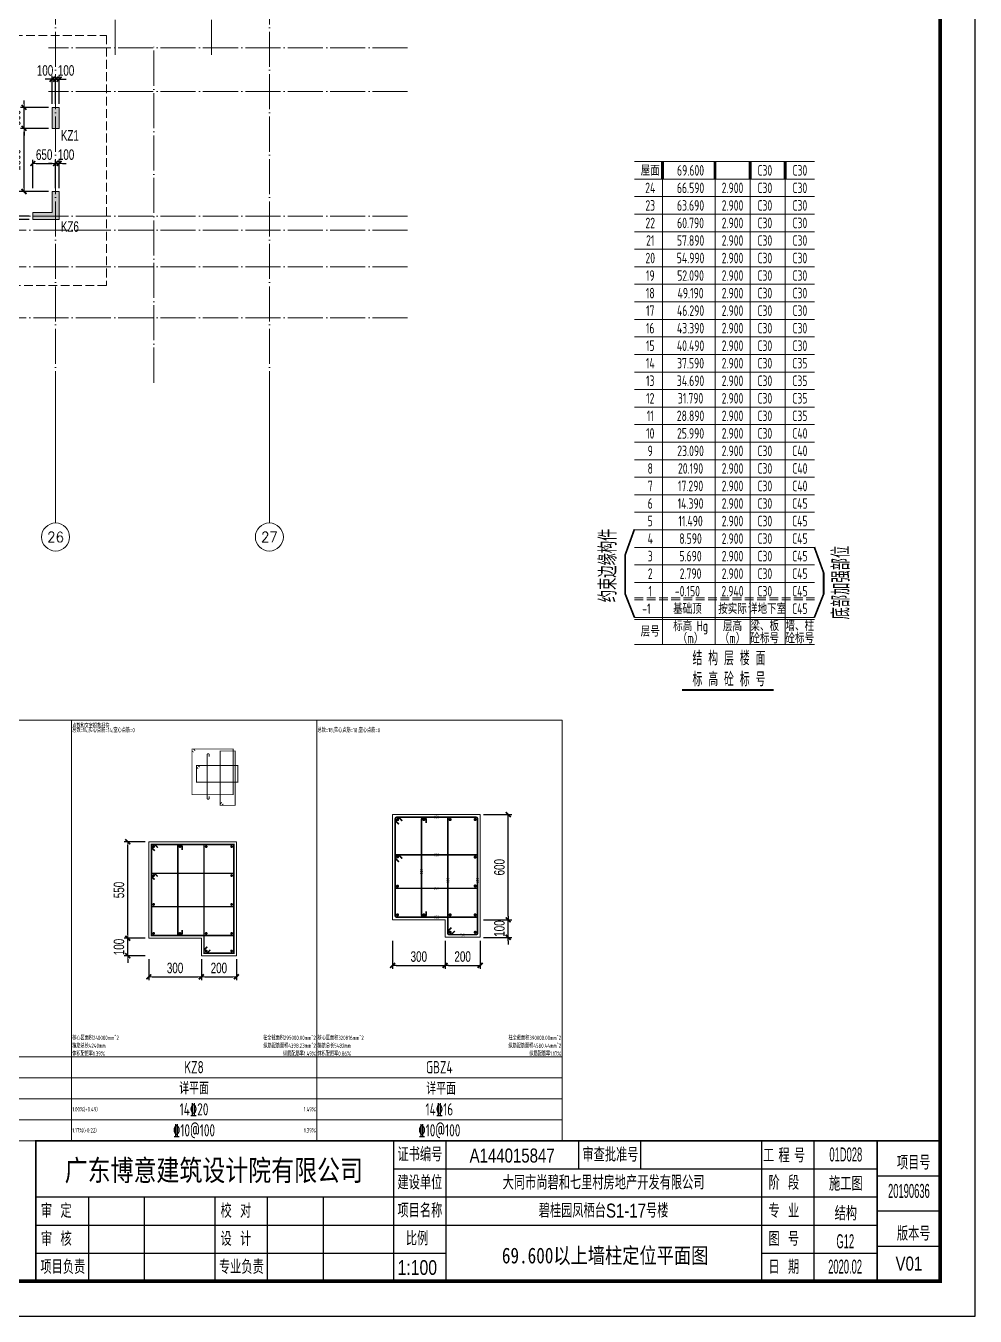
# Model space of a CAD drawing. Extents: x -129922 to 1190196, y -520662 to 139923.
# Drawn here: x 330747 to 357836, y -441542 to -404746 of the extents above; entities that cross this region are included whole.
import ezdxf
from ezdxf.enums import TextEntityAlignment as Align

# ---------------------------------------------------------------- set-up
doc = ezdxf.new("R2010")
doc.units = 0
doc.header["$LTSCALE"] = 1000
doc.header["$MEASUREMENT"] = 0
doc.linetypes.add('DASH', pattern=[0.35, 0.25, -0.1])
doc.linetypes.add('DOTE', pattern=[2.42, 2, -0.2, 0.02, -0.2])
for name, color, linetype, lineweight in [('A-标注-轴号', 3, 'Continuous', 15), ('A-标注-轴号文字', 7, 'Continuous', 15), ('A-轴线-塔楼', 1, 'DOTE', 9), ('A-轴线-隔墙', 41, 'DOTE', 9), ('S-墙柱-DIM', 3, 'Continuous', 20), ('S-墙柱-HATCH', 251, 'Continuous', 9), ('S-墙柱-REIN', 1, 'Continuous', 20), ('S-墙柱-WALL', 6, 'Continuous', 20), ('S-墙柱-大样细线', 7, 'Continuous', 20), ('S-墙柱-编号', 4, 'Continuous', 20), ('S-大样-DIM', 3, 'Continuous', 20), ('S-大样-REIN', 1, 'Continuous', 20), ('S-大样-实线', 2, 'Continuous', 20), ('S-板-BEAM', 4, 'DASH', 20), ('S-板-文字', 7, 'Continuous', 20), ('S-板-楼板负筋', 1, 'Continuous', 20), ('S-通用-TAB', 7, 'Continuous', 20), ('S-通用-TEXT', 7, 'Continuous', 20)]:
    doc.layers.add(name, color=color, linetype=linetype, lineweight=lineweight)
doc.layers.add('Y-云图图框', color=7, linetype='Continuous')
doc.layers.add('z-详图标注', color=3, linetype='Continuous')
doc.layers.add('箍筋长度', color=3, linetype='Continuous', plot=False)
doc.layers.add('配箍校核', color=34, linetype='Continuous', plot=False)
doc.styles.add('_TCH_AXIS', font='COMPLEX.shx', dxfattribs={"bigfont": 'hztxt.shx'})
doc.styles.add('_YT_Name', font='', dxfattribs={"width": 0.8})
doc.styles.add('_YT_Sign_Text', font='ros.shx', dxfattribs={"width": 0.8, "bigfont": 'hztxt.shx'})
doc.styles.add('BW_Dim', font='Bweng.shx', dxfattribs={"width": 0.7, "bigfont": 'hztxt.shx'})
doc.styles.add('BW_Rein', font='tssdeng.shx', dxfattribs={"width": 0.7, "bigfont": 'hztxt.shx'})
doc.styles.add('COMPLEX', font='COMPLEX')
doc.styles.get("Standard").update_dxf_attribs({"font": 'gbenor.shx', "bigfont": 'gbcbig.shx'})
doc.styles.add('TSSD_NORM', font='tssdeng.shx', dxfattribs={"width": 0.7, "bigfont": 'tssdchn.shx'})
doc.styles.add('TSSD_Rein', font='tssdeng.shx', dxfattribs={"width": 0.7, "bigfont": 'hztxt.shx'})
doc.styles.get('_YT_Name').set_extended_font_data('SimHei')
doc.dimstyles.new('Cyz_100_100', dxfattribs={"dimtxt": 300, "dimasz": 100, "dimexe": 100, "dimexo": 100, "dimgap": 100, "dimtad": 1, "dimdec": 0, "dimzin": 0, "dimdsep": 46, "dimtxsty": 'BW_Dim', "dimblk": '_bwk', "dimcen": 0, "dimclrt": 7, "dimadec": 0, "dimazin": 0, "dimtfac": 1, "dimtdec": 0, "dimtix": 1, "dimtmove": 2, "dimatfit": 0, "dimfxl": 0, "dimtolj": 1, "dimtzin": 0, "dimarcsym": 0})
doc.dimstyles.new('Cyz_20_100', dxfattribs={"dimtxt": 300, "dimasz": 100, "dimexe": 100, "dimexo": 100, "dimgap": 100, "dimtad": 1, "dimdec": 0, "dimlfac": 0.2, "dimzin": 0, "dimdsep": 46, "dimtxsty": 'BW_Dim', "dimblk": '_bwk', "dimcen": 0, "dimclrt": 7, "dimadec": 0, "dimazin": 0, "dimtfac": 1, "dimtdec": 0, "dimtix": 1, "dimtmove": 2, "dimatfit": 0, "dimfxl": 0, "dimtolj": 1, "dimtzin": 0, "dimarcsym": 0})

# ---------------------------------------------------------------- blocks, each defined once
blk = doc.blocks.new('ECMCTK_A1_横_单行图名--0')
for p, q in [((674.98, 50), (674.98, 26)), ((675, 50), (675, 10)), ((689.98, 50), (689.98, 10)), ((727.8, 50), (727.8, 42)), ((745.48, 50), (745.48, 42)), ((780, 50), (780, 10)), ((795, 50), (795, 10)), ((813, 50.01), (831, 50)), ((813, 50.01), (813, 10)), ((675, 42), (813, 42)), ((813, 40.01), (831, 40.01)), ((573, 34), (813, 34)), ((588, 34), (588, 10)), ((604, 10), (604, 34)), ((624, 34), (624, 10)), ((639, 34), (639, 10)), ((655, 10), (655, 34)), ((813, 30.01), (831, 30)), ((573, 26), (813, 26)), ((813, 20), (831, 20)), ((573, 18), (689.96, 18)), ((780, 18), (813, 18))]:
    blk.add_line(p, q)
at = {"color": 4}
blk.add_lwpolyline([(0, 0), (841, 0), (841, 594), (0, 594)], close=True, dxfattribs=at)
for points, const_width in [([(25, 10), (831, 10), (831, 584), (25, 584)], 1), ([(573, 10), (831, 10), (831, 50), (573, 50)], 0.45)]:
    blk.add_lwpolyline(points, close=True, dxfattribs=dict(const_width=const_width))
at = {"const_width": 0.45}
for points in [[(573, 10), (573, 50.01), (813, 50.01)], [(813, 50.01), (813, 10)]]:
    blk.add_lwpolyline(points, dxfattribs=at)
at = {"style": '_YT_Sign_Text', "width": 0.8}
for s, p in [('证书编号', (676.15, 44.14)), ('审查批准号', (728.91, 44.06)), ('工 程 号', (780.47, 43.85)), ('项目号', (818.65, 41.8)), ('建设单位', (676.15, 36.14)), ('阶  段', (782.01, 36.05)), ('审  定', (574.41, 28.05)), ('校  对', (625.66, 28.05)), ('项目名称', (676.15, 28.14)), ('专  业', (782.01, 28.05)), ('版本号', (818.65, 21.55)), ('审  核', (574.41, 20.05)), ('设  计', (625.66, 20.05)), ('比例', (678.54, 20.16)), ('图  号', (782.01, 20.05)), ('项目负责', (574.27, 12.05)), ('专业负责', (625.21, 12.05)), ('日  期', (782.01, 12.05))]:
    blk.add_text(s, height=4, dxfattribs=at).set_placement(p)
at = {"color": 80, "flags": 3}
for tag, height, p in [('YTHQINS', 3, (34.31, 585.5)), ('ECMCKEY', 3, (292.07, 288.23)), ('YTTQINS', 5.62, (848.03, 12.81)), ('YTBARCODE_T1', 3, (749.78, 5.95)), ('YTFRAME', 3, (652.76, 5.84))]:
    blk.add_attdef(tag, text='', height=height, dxfattribs=at).set_placement(p, align=Align.MIDDLE_CENTER)
for tag, height, style, width, p in [('证书编号', 4, '_YT_Sign_Text', 0.8, (708.87, 43.81)), ('审查批准号', 4, '_YT_Sign_Text', 0.8, (761.06, 43.81)), ('工程号', 4, '_YT_Sign_Text', 0.5, (804.08, 44.12)), ('设计单位', 6, '_YT_Name', 0.8, (623.75, 38.6)), ('建设单位', 4, '_YT_Sign_Text', 0.8, (734.96, 36.11)), ('阶段', 4, '_YT_Sign_Text', 0.8, (804.08, 35.81)), ('项目号', 4, '_YT_Sign_Text', 0.5, (822.08, 33.72)), ('项目名称', 4, '_YT_Sign_Text', 0.8, (734.96, 28.11)), ('专业', 4, '_YT_Sign_Text', 0.8, (804.08, 27.31)), ('图纸编号', 4, '_YT_Sign_Text', 0.5, (803.93, 19.36)), ('图纸名称', 4.5, '_YT_Name', 0.8, (735.39, 15.06)), ('出图比例', 4.2, '_YT_Sign_Text', 0.8, (681.82, 11.78)), ('日期', 4, '_YT_Sign_Text', 0.5, (803.88, 12.13)), ('版本号', 4, '_YT_Sign_Text', 0.8, (822.08, 13))]:
    blk.add_attdef(tag, text='', height=height, dxfattribs=dict(style=style, width=width)).set_placement(p, align=Align.CENTER)
at = {"style": '_YT_Sign_Text', "width": 0.8, "flags": 3}
for tag, p, height in [('{审定人}', (605.87, 26.45), 6.24), ('{校对人}', (658.35, 26.53), 6.24), ('[审定人]', (590.95, 27.81), 4.1), ('[校对人]', (642.23, 27.82), 4.1), ('[审核人]', (591.01, 19.76), 4.1), ('{审核人}', (606.98, 18.44), 6.24), ('[设计人]', (642.47, 20.21), 4.1), ('{设计人}', (658.48, 18.54), 6.24), ('[项目负责人]', (590.78, 12.01), 4.1), ('{项目负责人}', (608.28, 10.72), 6.24), ('[专业负责人]', (642.74, 11.77), 4.1), ('{专业负责人}', (658.58, 10.36), 6.24)]:
    blk.add_attdef(tag, p, '', height=height, dxfattribs=at)
at = {"color": 80, "flags": 3}
for tag, p in [('YTQRCODE', (551.04, 11.91)), ('YTBZSIT', (25, 10)), ('EXT_TK_LEFT', (25, 10))]:
    blk.add_attdef(tag, p, '', height=3, dxfattribs=at)
blk = doc.blocks.new('_bwk')
blk.add_line((-1, 0), (0, 0))
at = {"const_width": 0.5}
blk.add_lwpolyline([(-0.7, -0.7), (0.7, 0.7)], dxfattribs=at)
blk = doc.blocks.new('*D286')
at = {"layer": 'Defpoints', "color": 0, "transparency": 16777216}
for p in [(333656, -430764), (334256, -430764), (334256, -431264)]:
    blk.add_point(p, dxfattribs=at)
at = {"layer": 'S-大样-DIM', "color": 0, "lineweight": -2, "transparency": 16777216}
for p, q in [((334156, -430764), (333556, -430764)), ((333656, -430664), (333656, -430564)), ((333656, -431264), (333656, -430764)), ((334156, -431264), (333556, -431264)), ((333656, -431364), (333656, -431464))]:
    blk.add_line(p, q, dxfattribs=at)
at = {"layer": 'S-大样-DIM', "color": 0, "lineweight": -2, "transparency": 16777216, "xscale": 100, "yscale": 100, "zscale": 100}
for p, rotation in [((333656, -430764), 270), ((333656, -431264), 90)]:
    blk.add_blockref('_bwk', p, dxfattribs=dict(at, rotation=rotation))
at = {"layer": 'S-大样-DIM', "color": 7, "transparency": 16777216, "insert": (333406, -431014), "char_height": 300, "attachment_point": 5, "rotation": 90, "style": 'BW_Dim'}
blk.add_mtext('\\A1;100', dxfattribs=at)
blk = doc.blocks.new('*D287')
at = {"layer": 'Defpoints', "color": 0, "transparency": 16777216}
for p in [(333656, -428014), (334256, -428014), (334256, -430764)]:
    blk.add_point(p, dxfattribs=at)
at = {"layer": 'S-大样-DIM', "color": 0, "lineweight": -2, "transparency": 16777216}
for p, q in [((334156, -428014), (333556, -428014)), ((333656, -430664), (333656, -428114)), ((334156, -430764), (333556, -430764))]:
    blk.add_line(p, q, dxfattribs=at)
at = {"layer": 'S-大样-DIM', "color": 0, "lineweight": -2, "transparency": 16777216, "xscale": 100, "yscale": 100, "zscale": 100}
for p, rotation in [((333656, -428014), 90), ((333656, -430764), 270)]:
    blk.add_blockref('_bwk', p, dxfattribs=dict(at, rotation=rotation))
at = {"layer": 'S-大样-DIM', "color": 7, "transparency": 16777216, "insert": (333406, -429389), "char_height": 300, "attachment_point": 5, "rotation": 90, "style": 'BW_Dim'}
blk.add_mtext('\\A1;550', dxfattribs=at)
blk = doc.blocks.new('*D288')
at = {"layer": 'Defpoints', "color": 0, "transparency": 16777216}
for p in [(334256, -431264), (335756, -431264), (335756, -431864)]:
    blk.add_point(p, dxfattribs=at)
at = {"layer": 'S-大样-DIM', "color": 0, "lineweight": -2, "transparency": 16777216}
for p, q in [((334256, -431364), (334256, -431964)), ((335756, -431364), (335756, -431964)), ((334356, -431864), (335656, -431864))]:
    blk.add_line(p, q, dxfattribs=at)
at = {"layer": 'S-大样-DIM', "color": 0, "lineweight": -2, "transparency": 16777216, "xscale": 100, "yscale": 100, "zscale": 100, "rotation": 180}
blk.add_blockref('_bwk', (334256, -431864), dxfattribs=at)
at = {"layer": 'S-大样-DIM', "color": 0, "lineweight": -2, "transparency": 16777216, "xscale": 100, "yscale": 100, "zscale": 100}
blk.add_blockref('_bwk', (335756, -431864), dxfattribs=at)
at = {"layer": 'S-大样-DIM', "color": 7, "transparency": 16777216, "insert": (335006, -431614), "char_height": 300, "attachment_point": 5, "style": 'BW_Dim'}
blk.add_mtext('\\A1;300', dxfattribs=at)
blk = doc.blocks.new('*D289')
at = {"layer": 'Defpoints', "color": 0, "transparency": 16777216}
for p in [(335756, -431264), (336756, -431264), (336756, -431864)]:
    blk.add_point(p, dxfattribs=at)
at = {"layer": 'S-大样-DIM', "color": 0, "lineweight": -2, "transparency": 16777216}
for p, q in [((335756, -431364), (335756, -431964)), ((336756, -431364), (336756, -431964)), ((335856, -431864), (336656, -431864))]:
    blk.add_line(p, q, dxfattribs=at)
at = {"layer": 'S-大样-DIM', "color": 0, "lineweight": -2, "transparency": 16777216, "xscale": 100, "yscale": 100, "zscale": 100, "rotation": 180}
blk.add_blockref('_bwk', (335756, -431864), dxfattribs=at)
at = {"layer": 'S-大样-DIM', "color": 0, "lineweight": -2, "transparency": 16777216, "xscale": 100, "yscale": 100, "zscale": 100}
blk.add_blockref('_bwk', (336756, -431864), dxfattribs=at)
at = {"layer": 'S-大样-DIM', "color": 7, "transparency": 16777216, "insert": (336256, -431614), "char_height": 300, "attachment_point": 5, "style": 'BW_Dim'}
blk.add_mtext('\\A1;200', dxfattribs=at)
blk = doc.blocks.new('27F')
at = {"layer": 'S-通用-TEXT'}
for p, q in [((1009, 15068), (6141, 15068)), ((1809, 15068), (1809, 1293)), ((3309, 15068), (3309, 1293)), ((4309, 1293), (4309, 15068)), ((5309, 1293), (5309, 15068)), ((1009, 14568), (6141, 14568)), ((1009, 14068), (6141, 14068)), ((1009, 13568), (6141, 13568)), ((1009, 13068), (6141, 13068)), ((1009, 12568), (6141, 12568)), ((1009, 12068), (6141, 12068)), ((1009, 11568), (6141, 11568)), ((1009, 11068), (6141, 11068)), ((1009, 10568), (6141, 10568)), ((1009, 10068), (6141, 10068)), ((1009, 9568), (6141, 9568)), ((1009, 9068), (6141, 9068)), ((1009, 8568), (6141, 8568)), ((1009, 8068), (6141, 8068)), ((1009, 7568), (6141, 7568)), ((1009, 7068), (6141, 7068)), ((1009, 6568), (6141, 6568)), ((1009, 6068), (6141, 6068)), ((1009, 5568), (6141, 5568)), ((1009, 5068), (6141, 5068)), ((1009, 4568), (6141, 4568)), ((1009, 4068), (6141, 4068)), ((1009, 3568), (6141, 3568)), ((1009, 3068), (6141, 3068)), ((1009, 2068), (6141, 2068)), ((1009, 2007), (6141, 2007)), ((1009, 1293), (6141, 1293))]:
    blk.add_line(p, q, dxfattribs=at)
at = {"layer": 'S-通用-TEXT', "linetype": 'DASH'}
for p, q in [((1009, 2629), (6141, 2629)), ((1009, 2568), (6141, 2568)), ((1009, 2568), (6141, 2568)), ((1009, 2568), (6141, 2568))]:
    blk.add_line(p, q, dxfattribs=at)
at = {"layer": 'S-通用-TEXT'}
for points in [[(1009, 4586, 50, 50, 0), (744, 3854, 50, 50, 0), (745, 2735, 50, 50, 0), (1009, 2068, 0, 0, 0)], [(6141, 4074, 50, 50, 0), (6406, 3342, 50, 50, 0), (6406, 2735, 50, 50, 0), (6141, 2068, 0, 0, 0)]]:
    blk.add_lwpolyline(points, format="xyseb", dxfattribs=at)
at = {"layer": 'S-通用-TEXT', "const_width": 50}
blk.add_lwpolyline([(2361, 0), (4977, 0)], dxfattribs=at)
at = {"layer": 'S-通用-TEXT', "style": 'TSSD_Rein', "width": 0.7}
for s, p in [('屋面', (1459, 14818)), ('69.600', (2609, 14818)), ('C30', (4728, 14818)), ('C30', (5728, 14818)), ('24', (1459, 14318)), ('66.590', (2609, 14318)), ('2.900', (3806, 14318)), ('C30', (4728, 14318)), ('C30', (5728, 14318)), ('23', (1459, 13818)), ('63.690', (2609, 13818)), ('2.900', (3806, 13818)), ('C30', (4728, 13818)), ('C30', (5728, 13818)), ('22', (1459, 13318)), ('60.790', (2609, 13318)), ('2.900', (3806, 13318)), ('C30', (4728, 13318)), ('C30', (5728, 13318)), ('21', (1459, 12818)), ('57.890', (2609, 12818)), ('2.900', (3806, 12818)), ('C30', (4728, 12818)), ('C30', (5728, 12818)), ('20', (1459, 12318)), ('54.990', (2609, 12318)), ('2.900', (3806, 12318)), ('C30', (4728, 12318)), ('C30', (5728, 12318)), ('19', (1459, 11818)), ('52.090', (2609, 11818)), ('2.900', (3806, 11818)), ('C30', (4728, 11818)), ('C30', (5728, 11818)), ('18', (1459, 11318)), ('49.190', (2609, 11318)), ('2.900', (3806, 11318)), ('C30', (4728, 11318)), ('C30', (5728, 11318)), ('17', (1459, 10818)), ('46.290', (2609, 10818)), ('2.900', (3806, 10818)), ('C30', (4728, 10818)), ('C30', (5728, 10818)), ('16', (1459, 10318)), ('43.390', (2609, 10318)), ('2.900', (3806, 10318)), ('C30', (4728, 10318)), ('C30', (5728, 10318)), ('15', (1459, 9818)), ('40.490', (2609, 9818)), ('2.900', (3806, 9818)), ('C30', (4728, 9818)), ('C30', (5728, 9818)), ('14', (1459, 9318)), ('37.590', (2609, 9318)), ('2.900', (3806, 9318)), ('C30', (4728, 9318)), ('13', (1459, 8818)), ('34.690', (2609, 8818)), ('2.900', (3806, 8818)), ('C30', (4728, 8818)), ('12', (1459, 8318)), ('31.790', (2609, 8318)), ('2.900', (3806, 8318)), ('C30', (4728, 8318)), ('11', (1459, 7818)), ('28.890', (2609, 7818)), ('2.900', (3806, 7818)), ('C30', (4728, 7818)), ('10', (1459, 7318)), ('25.990', (2609, 7318)), ('2.900', (3806, 7318)), ('C30', (4728, 7318)), ('C40', (5728, 7318)), ('9', (1459, 6818)), ('23.090', (2609, 6818)), ('2.900', (3806, 6818)), ('C30', (4728, 6818)), ('C40', (5728, 6818)), ('8', (1459, 6318)), ('20.190', (2609, 6318)), ('2.900', (3806, 6318)), ('C30', (4728, 6318)), ('C40', (5728, 6318)), ('7', (1459, 5818)), ('17.290', (2609, 5818)), ('2.900', (3806, 5818)), ('C30', (4728, 5818)), ('C40', (5728, 5818)), ('6', (1459, 5318)), ('14.390', (2609, 5318)), ('2.900', (3806, 5318)), ('C30', (4728, 5318)), ('5', (1459, 4818)), ('11.490', (2609, 4818)), ('2.900', (3806, 4818)), ('C30', (4728, 4818)), ('4', (1459, 4318)), ('8.590', (2609, 4318)), ('2.900', (3806, 4318)), ('C30', (4728, 4318)), ('3', (1459, 3818)), ('5.690', (2609, 3818)), ('2.900', (3806, 3818)), ('C30', (4728, 3818)), ('2', (1459, 3318)), ('2.790', (2609, 3318)), ('2.900', (3806, 3318)), ('C30', (4728, 3318)), ('1', (1459, 2818)), ('-0.150', (2520, 2818)), ('2.940', (3806, 2818)), ('C30', (4728, 2818)), ('-1', (1349, 2318)), ('基础顶', (2520, 2318)), ('按实际', (3806, 2318)), ('详地下室', (4792, 2318)), ('层号', (1459, 1674)), ('标高 Hg', (2609, 1827)), ('层高', (3806, 1827)), ('梁、板', (4726, 1833)), ('墙、柱', (5726, 1833)), ('（m）', (2609, 1475)), ('（m）', (3806, 1475)), ('砼标号', (4726, 1480)), ('砼标号', (5726, 1480))]:
    blk.add_text(s, height=300, dxfattribs=at).set_placement(p, align=Align.MIDDLE_CENTER)
at = {"layer": 'S-通用-TEXT', "color": 6, "style": 'TSSD_Rein', "width": 0.7}
for s, p in [('C35', (5728, 9318)), ('C35', (5728, 8818)), ('C35', (5728, 8318)), ('C35', (5728, 7818)), ('C45', (5728, 5318)), ('C45', (5728, 4818)), ('C45', (5728, 4318)), ('C45', (5728, 3818)), ('C45', (5728, 3318)), ('C45', (5728, 2818)), ('C45', (5728, 2318))]:
    blk.add_text(s, height=300, dxfattribs=at).set_placement(p, align=Align.MIDDLE_CENTER)
at = {"layer": 'S-通用-TEXT', "color": 7, "style": 'TSSD_Rein', "width": 0.7}
for s, p in [('约束边缘构件', (500, 2502)), ('底部加强部位', (7150, 2013))]:
    blk.add_text(s, height=500, rotation=90, dxfattribs=at).set_placement(p)
at = {"layer": 'S-通用-TEXT', "style": 'TSSD_NORM', "width": 0.7}
for s, p in [('结 构 层 楼 面 ', (2665, 706)), ('标 高 砼 标 号', (2665, 106))]:
    blk.add_text(s, height=400, dxfattribs=at).set_placement(p)
blk = doc.blocks.new('24F')
at = {"layer": 'S-通用-TEXT'}
blk.add_blockref('27F', (0, 0), dxfattribs=at)
blk = doc.blocks.new('*D325')
at = {"layer": 'Defpoints', "color": 0, "transparency": 16777216}
for p in [(343711, -430239), (344511, -430239), (343711, -430739)]:
    blk.add_point(p, dxfattribs=at)
at = {"layer": 'z-详图标注', "color": 0, "lineweight": -2, "transparency": 16777216}
for p, q in [((344511, -430139), (344511, -430039)), ((343811, -430239), (344611, -430239)), ((344511, -430739), (344511, -430239)), ((343811, -430739), (344611, -430739)), ((344511, -430839), (344511, -430939))]:
    blk.add_line(p, q, dxfattribs=at)
at = {"layer": 'z-详图标注', "color": 0, "lineweight": -2, "transparency": 16777216, "xscale": 100, "yscale": 100, "zscale": 100}
for p, rotation in [((344511, -430239), 270), ((344511, -430739), 90)]:
    blk.add_blockref('_bwk', p, dxfattribs=dict(at, rotation=rotation))
at = {"layer": 'z-详图标注', "color": 7, "transparency": 16777216, "insert": (344261, -430489), "char_height": 300, "attachment_point": 5, "rotation": 90, "style": 'BW_Dim'}
blk.add_mtext('\\A1;100', dxfattribs=at)
blk = doc.blocks.new('*D326')
at = {"layer": 'Defpoints', "color": 0, "transparency": 16777216}
for p in [(343711, -427239), (344511, -427239), (343711, -430239)]:
    blk.add_point(p, dxfattribs=at)
at = {"layer": 'z-详图标注', "color": 0, "lineweight": -2, "transparency": 16777216}
for p, q in [((343811, -427239), (344611, -427239)), ((344511, -430139), (344511, -427339)), ((343811, -430239), (344611, -430239))]:
    blk.add_line(p, q, dxfattribs=at)
at = {"layer": 'z-详图标注', "color": 0, "lineweight": -2, "transparency": 16777216, "xscale": 100, "yscale": 100, "zscale": 100}
for p, rotation in [((344511, -427239), 90), ((344511, -430239), 270)]:
    blk.add_blockref('_bwk', p, dxfattribs=dict(at, rotation=rotation))
at = {"layer": 'z-详图标注', "color": 7, "transparency": 16777216, "insert": (344261, -428739), "char_height": 300, "attachment_point": 5, "rotation": 90, "style": 'BW_Dim'}
blk.add_mtext('\\A1;600', dxfattribs=at)
blk = doc.blocks.new('*D327')
at = {"layer": 'Defpoints', "color": 0, "transparency": 16777216}
for p in [(341211, -430739), (342711, -430739), (342711, -431539)]:
    blk.add_point(p, dxfattribs=at)
at = {"layer": 'z-详图标注', "color": 0, "lineweight": -2, "transparency": 16777216}
for p, q in [((341211, -430839), (341211, -431639)), ((342711, -430839), (342711, -431639)), ((341311, -431539), (342611, -431539))]:
    blk.add_line(p, q, dxfattribs=at)
at = {"layer": 'z-详图标注', "color": 0, "lineweight": -2, "transparency": 16777216, "xscale": 100, "yscale": 100, "zscale": 100, "rotation": 180}
blk.add_blockref('_bwk', (341211, -431539), dxfattribs=at)
at = {"layer": 'z-详图标注', "color": 0, "lineweight": -2, "transparency": 16777216, "xscale": 100, "yscale": 100, "zscale": 100}
blk.add_blockref('_bwk', (342711, -431539), dxfattribs=at)
at = {"layer": 'z-详图标注', "color": 7, "transparency": 16777216, "insert": (341961, -431289), "char_height": 300, "attachment_point": 5, "style": 'BW_Dim'}
blk.add_mtext('\\A1;300', dxfattribs=at)
blk = doc.blocks.new('*D328')
at = {"layer": 'Defpoints', "color": 0, "transparency": 16777216}
for p in [(342711, -430739), (343711, -430739), (343711, -431539)]:
    blk.add_point(p, dxfattribs=at)
at = {"layer": 'z-详图标注', "color": 0, "lineweight": -2, "transparency": 16777216}
for p, q in [((342711, -430839), (342711, -431639)), ((343711, -430839), (343711, -431639)), ((342811, -431539), (343611, -431539))]:
    blk.add_line(p, q, dxfattribs=at)
at = {"layer": 'z-详图标注', "color": 0, "lineweight": -2, "transparency": 16777216, "xscale": 100, "yscale": 100, "zscale": 100, "rotation": 180}
blk.add_blockref('_bwk', (342711, -431539), dxfattribs=at)
at = {"layer": 'z-详图标注', "color": 0, "lineweight": -2, "transparency": 16777216, "xscale": 100, "yscale": 100, "zscale": 100}
blk.add_blockref('_bwk', (343711, -431539), dxfattribs=at)
at = {"layer": 'z-详图标注', "color": 7, "transparency": 16777216, "insert": (343211, -431289), "char_height": 300, "attachment_point": 5, "style": 'BW_Dim'}
blk.add_mtext('\\A1;200', dxfattribs=at)
blk = doc.blocks.new('*D397')
at = {"layer": 'Defpoints', "color": 0, "transparency": 16777216}
for p in [(330696, -407671), (331496, -407671), (331496, -409471)]:
    blk.add_point(p, dxfattribs=at)
at = {"layer": 'S-墙柱-DIM', "color": 0, "lineweight": -2, "transparency": 16777216}
for p, q in [((331396, -407671), (330596, -407671)), ((330696, -409371), (330696, -407771)), ((331396, -409471), (330596, -409471))]:
    blk.add_line(p, q, dxfattribs=at)
at = {"layer": 'S-墙柱-DIM', "color": 0, "lineweight": -2, "transparency": 16777216, "xscale": 100, "yscale": 100, "zscale": 100}
for p, rotation in [((330696, -407671), 90), ((330696, -409471), 270)]:
    blk.add_blockref('_bwk', p, dxfattribs=dict(at, rotation=rotation))
at = {"layer": 'S-墙柱-DIM', "color": 7, "transparency": 16777216, "insert": (330446, -408571), "char_height": 300, "attachment_point": 5, "rotation": 90, "style": 'BW_Dim'}
blk.add_mtext('\\A1;1800', dxfattribs=at)
blk = doc.blocks.new('*D398')
at = {"layer": 'Defpoints', "color": 0, "transparency": 16777216}
for p in [(330696, -407071), (331496, -407071), (331496, -407671)]:
    blk.add_point(p, dxfattribs=at)
at = {"layer": 'S-墙柱-DIM', "color": 0, "lineweight": -2, "transparency": 16777216}
for p, q in [((330696, -406971), (330696, -406871)), ((331396, -407071), (330596, -407071)), ((330696, -407671), (330696, -407071)), ((331396, -407671), (330596, -407671)), ((330696, -407771), (330696, -407871))]:
    blk.add_line(p, q, dxfattribs=at)
at = {"layer": 'S-墙柱-DIM', "color": 0, "lineweight": -2, "transparency": 16777216, "xscale": 100, "yscale": 100, "zscale": 100}
for p, rotation in [((330696, -407071), 270), ((330696, -407671), 90)]:
    blk.add_blockref('_bwk', p, dxfattribs=dict(at, rotation=rotation))
at = {"layer": 'S-墙柱-DIM', "color": 7, "transparency": 16777216, "insert": (330446, -407371), "char_height": 300, "attachment_point": 5, "rotation": 90, "style": 'BW_Dim'}
blk.add_mtext('\\A1;600', dxfattribs=at)
blk = doc.blocks.new('*D399')
at = {"layer": 'Defpoints', "color": 0, "transparency": 16777216}
for p in [(331596, -406271), (331496, -407071), (331596, -407071)]:
    blk.add_point(p, dxfattribs=at)
at = {"layer": 'S-墙柱-DIM', "color": 0, "lineweight": -2, "transparency": 16777216}
for p, q in [((331496, -406971), (331496, -406171)), ((331596, -406971), (331596, -406171)), ((331396, -406271), (331296, -406271)), ((331496, -406271), (331596, -406271)), ((331696, -406271), (331796, -406271))]:
    blk.add_line(p, q, dxfattribs=at)
at = {"layer": 'S-墙柱-DIM', "color": 0, "lineweight": -2, "transparency": 16777216, "xscale": 100, "yscale": 100, "zscale": 100}
blk.add_blockref('_bwk', (331496, -406271), dxfattribs=at)
at = {"layer": 'S-墙柱-DIM', "color": 0, "lineweight": -2, "transparency": 16777216, "xscale": 100, "yscale": 100, "zscale": 100, "rotation": 180}
blk.add_blockref('_bwk', (331596, -406271), dxfattribs=at)
at = {"layer": 'S-墙柱-DIM', "color": 7, "transparency": 16777216, "insert": (331296, -406021), "char_height": 300, "attachment_point": 5, "style": 'BW_Dim'}
blk.add_mtext('\\A1;100', dxfattribs=at)
blk = doc.blocks.new('*D400')
at = {"layer": 'Defpoints', "color": 0, "transparency": 16777216}
for p in [(331696, -406271), (331596, -407071), (331696, -407071)]:
    blk.add_point(p, dxfattribs=at)
at = {"layer": 'S-墙柱-DIM', "color": 0, "lineweight": -2, "transparency": 16777216}
for p, q in [((331596, -406971), (331596, -406171)), ((331696, -406971), (331696, -406171)), ((331496, -406271), (331396, -406271)), ((331596, -406271), (331696, -406271)), ((331796, -406271), (331896, -406271))]:
    blk.add_line(p, q, dxfattribs=at)
at = {"layer": 'S-墙柱-DIM', "color": 0, "lineweight": -2, "transparency": 16777216, "xscale": 100, "yscale": 100, "zscale": 100}
blk.add_blockref('_bwk', (331596, -406271), dxfattribs=at)
at = {"layer": 'S-墙柱-DIM', "color": 0, "lineweight": -2, "transparency": 16777216, "xscale": 100, "yscale": 100, "zscale": 100, "rotation": 180}
blk.add_blockref('_bwk', (331696, -406271), dxfattribs=at)
at = {"layer": 'S-墙柱-DIM', "color": 7, "transparency": 16777216, "insert": (331896, -406021), "char_height": 300, "attachment_point": 5, "style": 'BW_Dim'}
blk.add_mtext('\\A1;100', dxfattribs=at)
blk = doc.blocks.new('*D401')
at = {"layer": 'Defpoints', "color": 0, "transparency": 16777216}
for p in [(330146, -410171), (330946, -410171), (330946, -410271)]:
    blk.add_point(p, dxfattribs=at)
at = {"layer": 'S-墙柱-DIM', "color": 0, "lineweight": -2, "transparency": 16777216}
for p, q in [((330846, -410171), (330046, -410171)), ((330846, -410271), (330046, -410271)), ((330146, -410071), (330146, -409971)), ((330146, -410271), (330146, -410171)), ((330146, -410371), (330146, -410471))]:
    blk.add_line(p, q, dxfattribs=at)
at = {"layer": 'S-墙柱-DIM', "color": 0, "lineweight": -2, "transparency": 16777216, "xscale": 100, "yscale": 100, "zscale": 100}
for p, rotation in [((330146, -410171), 270), ((330146, -410271), 90)]:
    blk.add_blockref('_bwk', p, dxfattribs=dict(at, rotation=rotation))
at = {"layer": 'S-墙柱-DIM', "color": 7, "transparency": 16777216, "insert": (329896, -410471), "char_height": 300, "attachment_point": 5, "rotation": 90, "style": 'BW_Dim'}
blk.add_mtext('\\A1;100', dxfattribs=at)
blk = doc.blocks.new('*D402')
at = {"layer": 'Defpoints', "color": 0, "transparency": 16777216}
for p in [(330146, -409471), (330946, -409471), (330946, -410171)]:
    blk.add_point(p, dxfattribs=at)
at = {"layer": 'S-墙柱-DIM', "color": 0, "lineweight": -2, "transparency": 16777216}
for p, q in [((330846, -409471), (330046, -409471)), ((330146, -410071), (330146, -409571)), ((330846, -410171), (330046, -410171))]:
    blk.add_line(p, q, dxfattribs=at)
at = {"layer": 'S-墙柱-DIM', "color": 0, "lineweight": -2, "transparency": 16777216, "xscale": 100, "yscale": 100, "zscale": 100}
for p, rotation in [((330146, -409471), 90), ((330146, -410171), 270)]:
    blk.add_blockref('_bwk', p, dxfattribs=dict(at, rotation=rotation))
at = {"layer": 'S-墙柱-DIM', "color": 7, "transparency": 16777216, "insert": (329896, -409821), "char_height": 300, "attachment_point": 5, "rotation": 90, "style": 'BW_Dim'}
blk.add_mtext('\\A1;700', dxfattribs=at)
blk = doc.blocks.new('*D403')
at = {"layer": 'Defpoints', "color": 0, "transparency": 16777216}
for p in [(331596, -408671), (330946, -409471), (331596, -409471)]:
    blk.add_point(p, dxfattribs=at)
at = {"layer": 'S-墙柱-DIM', "color": 0, "lineweight": -2, "transparency": 16777216}
for p, q in [((330946, -409371), (330946, -408571)), ((331046, -408671), (331496, -408671)), ((331596, -409371), (331596, -408571))]:
    blk.add_line(p, q, dxfattribs=at)
at = {"layer": 'S-墙柱-DIM', "color": 0, "lineweight": -2, "transparency": 16777216, "xscale": 100, "yscale": 100, "zscale": 100, "rotation": 180}
blk.add_blockref('_bwk', (330946, -408671), dxfattribs=at)
at = {"layer": 'S-墙柱-DIM', "color": 0, "lineweight": -2, "transparency": 16777216, "xscale": 100, "yscale": 100, "zscale": 100}
blk.add_blockref('_bwk', (331596, -408671), dxfattribs=at)
at = {"layer": 'S-墙柱-DIM', "color": 7, "transparency": 16777216, "insert": (331271, -408421), "char_height": 300, "attachment_point": 5, "style": 'BW_Dim'}
blk.add_mtext('\\A1;650', dxfattribs=at)
blk = doc.blocks.new('*D404')
at = {"layer": 'Defpoints', "color": 0, "transparency": 16777216}
for p in [(331696, -408671), (331596, -409471), (331696, -409471)]:
    blk.add_point(p, dxfattribs=at)
at = {"layer": 'S-墙柱-DIM', "color": 0, "lineweight": -2, "transparency": 16777216}
for p, q in [((331496, -408671), (331396, -408671)), ((331596, -409371), (331596, -408571)), ((331596, -408671), (331696, -408671)), ((331696, -409371), (331696, -408571)), ((331796, -408671), (331896, -408671))]:
    blk.add_line(p, q, dxfattribs=at)
at = {"layer": 'S-墙柱-DIM', "color": 0, "lineweight": -2, "transparency": 16777216, "xscale": 100, "yscale": 100, "zscale": 100}
blk.add_blockref('_bwk', (331596, -408671), dxfattribs=at)
at = {"layer": 'S-墙柱-DIM', "color": 0, "lineweight": -2, "transparency": 16777216, "xscale": 100, "yscale": 100, "zscale": 100, "rotation": 180}
blk.add_blockref('_bwk', (331696, -408671), dxfattribs=at)
at = {"layer": 'S-墙柱-DIM', "color": 7, "transparency": 16777216, "insert": (331896, -408421), "char_height": 300, "attachment_point": 5, "style": 'BW_Dim'}
blk.add_mtext('\\A1;100', dxfattribs=at)
blk = doc.blocks.new('_AXISO')
blk.add_circle((0, 0), 0.5)
at = {"layer": 'S-板-文字', "style": 'COMPLEX', "width": 1.041667}
blk.add_attdef('A', text='', height=0.56, dxfattribs=at).set_placement((-0.25, -0.28), (0.25, -0.28), align=Align.FIT)
blk = doc.blocks.new('ZHOUWANG3')
at = {"layer": 'A-标注-轴号'}
for p, q in [((129752, 226834), (129752, 222834)), ((135852, 226834), (135852, 222834))]:
    blk.add_line(p, q, dxfattribs=at)
at = {"layer": 'A-轴线-塔楼', "linetype": 'DOTE', "ltscale": 0.5}
for p, q in [((129752, 248942), (129752, 226834)), ((135852, 248942), (135852, 226834)), ((139798, 231586), (85362, 231586)), ((139798, 228686), (85362, 228686))]:
    blk.add_line(p, q, dxfattribs=at)
at = {"layer": 'A-轴线-隔墙', "ltscale": 0.5}
for p, q in [((131452, 236186), (131452, 248942)), ((134202, 236186), (134202, 248942)), ((139798, 236386), (129552, 236386)), ((132552, 226834), (132552, 236486)), ((139798, 235136), (129552, 235136)), ((139798, 231186), (85362, 231186)), ((139798, 230136), (85362, 230136))]:
    blk.add_line(p, q, dxfattribs=at)
at = {"layer": 'A-标注-轴号'}
ref = blk.add_blockref('_AXISO', (129752, 222434), dxfattribs=dict(at, xscale=800, yscale=800, zscale=800))
ref.add_attrib('A', '26', dxfattribs={"layer": 'A-标注-轴号文字', "height": 294.3, "style": '_TCH_AXIS'}).set_placement((129514, 222286), (129990, 222286), align=Align.FIT)
ref = blk.add_blockref('_AXISO', (135852, 222434), dxfattribs=dict(at, xscale=800, yscale=800, zscale=800))
ref.add_attrib('A', '27', dxfattribs={"layer": 'A-标注-轴号文字', "height": 294.3, "style": '_TCH_AXIS'}).set_placement((135614, 222286), (136090, 222286), align=Align.FIT)

msp = doc.modelspace()

# ---------------------------------------------------------------- hatches: boundary and pattern name
at = {"layer": 'S-墙柱-HATCH'}
h = msp.add_hatch(color=256, dxfattribs=at)
h.dxf.hatch_style = 1
h.paths.add_polyline_path([(331696.4, -407070.7), (331496.4, -407070.7), (331496.4, -407670.7), (331696.4, -407670.7)])
h = msp.add_hatch(color=256, dxfattribs=at)
h.dxf.hatch_style = 1
h.paths.add_polyline_path([(331696.4, -410270.7), (331696.4, -409470.7), (331496.4, -409470.7), (331496.4, -410070.7), (330946.4, -410070.7), (330946.4, -410270.7)])

# ---------------------------------------------------------------- linework, layer by layer
at = {"layer": 'S-墙柱-REIN', "const_width": 40}
for points in [[(334373.9, -428151.2, 1), (334413.9, -428151.2, 1)], [(335123.9, -428151.2, 1), (335163.9, -428151.2, 1)], [(335873.9, -428151.2, 1), (335913.9, -428151.2, 1)], [(336598.9, -428151.2, 1), (336638.9, -428151.2, 1)], [(334373.9, -428976.2, 1), (334413.9, -428976.2, 1)], [(336598.9, -428976.2, 1), (336638.9, -428976.2, 1)], [(334373.9, -429801.2, 1), (334413.9, -429801.2, 1)], [(336598.9, -429801.2, 1), (336638.9, -429801.2, 1)], [(334373.9, -430626.2, 1), (334413.9, -430626.2, 1)], [(335123.9, -430626.2, 1), (335163.9, -430626.2, 1)], [(335873.9, -430626.2, 1), (335913.9, -430626.2, 1)], [(336598.9, -430626.2, 1), (336638.9, -430626.2, 1)], [(335873.9, -431126.2, 1), (335913.9, -431126.2, 1)], [(336598.9, -431126.2, 1), (336638.9, -431126.2, 1)]]:
    msp.add_lwpolyline(points, format="xyb", close=True, dxfattribs=at)
at = {"layer": 'S-墙柱-WALL'}
for points in [[(331696.4, -407070.7), (331496.4, -407070.7), (331496.4, -407670.7), (331696.4, -407670.7)], [(331696.4, -410270.7), (331696.4, -409470.7), (331496.4, -409470.7), (331496.4, -410070.7), (330946.4, -410070.7), (330946.4, -410270.7)]]:
    msp.add_lwpolyline(points, close=True, dxfattribs=at)
at = {"layer": 'S-墙柱-大样细线'}
msp.add_lwpolyline([(336756.4, -431263.7), (336756.4, -428013.7), (334256.4, -428013.7), (334256.4, -430763.7), (335756.4, -430763.7), (335756.4, -431263.7)], close=True, dxfattribs=at)
at = {"layer": 'S-大样-REIN', "color": 1}
for points, const_width in [([(335533.6, -425460.1), (335487.7, -425414.2), (335487.7, -425370), (336662.7, -425370), (336662.7, -426670), (335487.7, -426670), (335487.7, -425370), (335531.9, -425370), (335577.8, -425415.9)], 25), ([(336384.1, -426930.3), (336338.1, -426976.2), (336293.9, -426976.2), (336293.9, -425426.2), (336718.9, -425426.2), (336718.9, -426976.2), (336293.9, -426976.2), (336293.9, -426932), (336339.9, -426886.1)], 25), ([(334423.3, -428269), (334331.4, -428177.1), (334331.4, -428088.7), (336681.4, -428088.7), (336681.4, -430688.7), (334331.4, -430688.7), (334331.4, -428088.7), (334419.8, -428088.7), (334511.7, -428180.6)], 45), ([(336011.7, -431096.8), (335919.8, -431188.7), (335831.4, -431188.7), (335831.4, -428088.7), (336681.4, -428088.7), (336681.4, -431188.7), (335831.4, -431188.7), (335831.4, -431100.3), (335923.3, -431008.4)], 45)]:
    msp.add_lwpolyline(points, dxfattribs=dict(at, const_width=const_width))
at = {"layer": 'S-大样-REIN'}
for points, const_width in [([(335981.4, -426720), (335981.4, -426770, -1), (335918.9, -426770), (335918.9, -425532.5, -1), (335981.4, -425532.5), (335981.4, -425582.5)], 25), ([(335206.4, -430526.2), (335206.4, -430626.2, -1), (335081.4, -430626.2), (335081.4, -428151.2, -1), (335206.4, -428151.2), (335206.4, -428251.2)], 45)]:
    msp.add_lwpolyline(points, format="xyb", dxfattribs=dict(at, const_width=const_width))
for points, const_width in [([(335664.9, -425928.9), (335618.9, -425882.9), (335618.9, -425838.7), (336793.9, -425838.7), (336793.9, -426313.7), (335618.9, -426313.7), (335618.9, -425838.7), (335663.1, -425838.7), (335709.1, -425884.7)], 25), ([(334423.3, -429094), (334331.4, -429002.1), (334331.4, -428913.7), (336681.4, -428913.7), (336681.4, -429863.7), (334331.4, -429863.7), (334331.4, -428913.7), (334419.8, -428913.7), (334511.7, -429005.6)], 45)]:
    msp.add_lwpolyline(points, dxfattribs=dict(at, const_width=const_width))
at = {"layer": 'S-大样-REIN', "const_width": 45}
for points in [[(341331.5, -427381, 1), (341376.5, -427381, 1)], [(342081.5, -427381, 1), (342126.5, -427381, 1)], [(342831.5, -427381, 1), (342876.5, -427381, 1)], [(343546.5, -427381, 1), (343591.5, -427381, 1)], [(341331.5, -428444.5, 1), (341376.5, -428444.5, 1)], [(343546.5, -428452.7, 1), (343591.5, -428452.7, 1)], [(341331.5, -429279.9, 1), (341376.5, -429279.9, 1)], [(343546.5, -429274.3, 1), (343591.5, -429274.3, 1)], [(341331.5, -430096, 1), (341376.5, -430096, 1)], [(342081.5, -430096, 1), (342126.5, -430096, 1)], [(342831.5, -430096, 1), (342876.5, -430096, 1)], [(343546.5, -430096, 1), (343591.5, -430096, 1)], [(342831.5, -430596, 1), (342876.5, -430596, 1)], [(343546.5, -430596, 1), (343591.5, -430596, 1)]]:
    msp.add_lwpolyline(points, format="xyb", close=True, dxfattribs=at)
at = {"layer": 'S-大样-实线'}
msp.add_lwpolyline([(343711.5, -430738.5), (343711.5, -427238.5), (341211.5, -427238.5), (341211.5, -430238.5), (342711.5, -430238.5), (342711.5, -430738.5)], close=True, dxfattribs=at)
at = {"layer": 'S-板-BEAM'}
msp.add_lwpolyline([(294006.4, -405020.7), (333046.4, -405020.7), (333046.4, -412150.7), (294006.4, -412150.7)], close=True, dxfattribs=at)
at = {"layer": 'S-板-楼板负筋', "color": 1}
for points, const_width in [([(342495.7, -424945.5), (342449.7, -424899.5, -0.1989124), (342442.7, -424882.6), (342442.7, -424868.8, -0.4142136), (342466.7, -424844.8), (343593.7, -424844.8, -0.4142136), (343617.7, -424868.8), (343617.7, -426120.8, -0.4142136), (343593.7, -426144.8), (342466.7, -426144.8, -0.4142136), (342442.7, -426120.8), (342442.7, -424868.8, -0.4142136), (342466.7, -424844.8), (342480.5, -424844.8, -0.1989124), (342497.5, -424851.8), (342543.4, -424897.8)], 0.1), ([(343349.7, -426398), (343303.7, -426444, -0.1989124), (343286.8, -426451), (343273, -426451, -0.4142136), (343249, -426427), (343249, -424925, -0.4142136), (343273, -424901), (343650, -424901, -0.4142136), (343674, -424925), (343674, -426427, -0.4142136), (343650, -426451), (343273, -426451, -0.4142136), (343249, -426427), (343249, -426413.2, -0.1989124), (343256, -426396.3), (343302, -426350.3)], 0.1), ([(341392.4, -427515), (341300.5, -427423, -0.1989124), (341286.5, -427389.1), (341286.5, -427361.5, -0.4142136), (341334.5, -427313.5), (343588.5, -427313.5, -0.4142136), (343636.5, -427361.5), (343636.5, -430115.5, -0.4142136), (343588.5, -430163.5), (341334.5, -430163.5, -0.4142136), (341286.5, -430115.5), (341286.5, -427361.5, -0.4142136), (341334.5, -427313.5), (341362, -427313.5, -0.1989124), (341396, -427327.6), (341487.9, -427419.5)], 45), ([(342987.9, -430557.5), (342896, -430649.5, -0.1989124), (342862, -430663.5), (342834.5, -430663.5, -0.4142136), (342786.5, -430615.5), (342786.5, -427361.5, -0.4142136), (342834.5, -427313.5), (343588.5, -427313.5, -0.4142136), (343636.5, -427361.5), (343636.5, -430615.5, -0.4142136), (343588.5, -430663.5), (342834.5, -430663.5, -0.4142136), (342786.5, -430615.5), (342786.5, -430587.9, -0.1989124), (342800.5, -430554), (342892.4, -430462.1)], 45)]:
    msp.add_lwpolyline(points, format="xyb", dxfattribs=dict(at, const_width=const_width))
at = {"layer": 'S-板-楼板负筋'}
for points, const_width in [([(342941.5, -426192.3), (342941.5, -426242.3, -1), (342874, -426242.3), (342874, -425009.8, -1), (342941.5, -425009.8), (342941.5, -425059.8)], 0.1), ([(342627, -425412.6), (342581, -425366.6, -0.1989124), (342574, -425349.6), (342574, -425335.8, -0.4142136), (342598, -425311.8), (343725, -425311.8, -0.4142136), (343749, -425335.8), (343749, -425766.2, -0.4142136), (343725, -425790.2), (342598, -425790.2, -0.4142136), (342574, -425766.2), (342574, -425335.8, -0.4142136), (342598, -425311.8), (342611.8, -425311.8, -0.1989124), (342628.7, -425318.9), (342674.7, -425364.8)], 0.1), ([(342171.5, -429996), (342171.5, -430096, -1), (342036.5, -430096), (342036.5, -427381, -1), (342171.5, -427381), (342171.5, -427481)], 45), ([(341392.4, -428586.6), (341300.5, -428494.7, -0.1989124), (341286.5, -428460.8), (341286.5, -428433.2, -0.4142136), (341334.5, -428385.2), (343588.5, -428385.2, -0.4142136), (343636.5, -428433.2), (343636.5, -429293.8, -0.4142136), (343588.5, -429341.8), (341334.5, -429341.8, -0.4142136), (341286.5, -429293.8), (341286.5, -428433.2, -0.4142136), (341334.5, -428385.2), (341362, -428385.2, -0.1989124), (341396, -428399.2), (341487.9, -428491.2)], 45)]:
    msp.add_lwpolyline(points, format="xyb", dxfattribs=dict(at, const_width=const_width))
at = {"layer": 'S-通用-TAB'}
for points in [[(325046.6, -436542.3), (325046.6, -424542.3), (332046.6, -424542.3), (332046.6, -436542.3), (325046.6, -436542.3), (325046.6, -434142.3), (332046.6, -434142.3), (332046.6, -434742.3), (325046.6, -434742.3), (325046.6, -435342.3), (332046.6, -435342.3), (332046.6, -435942.3), (325046.6, -435942.3), (325046.6, -436542.3)], [(332046.6, -436542.3), (332046.6, -424542.3), (339046.6, -424542.3), (339046.6, -436542.3), (332046.6, -436542.3), (332046.6, -434142.3), (339046.6, -434142.3), (339046.6, -434742.3), (332046.6, -434742.3), (332046.6, -435342.3), (339046.6, -435342.3), (339046.6, -435942.3), (332046.6, -435942.3), (332046.6, -436542.3)], [(339046.6, -436542.3), (339046.6, -424542.3), (346046.6, -424542.3), (346046.6, -436542.3), (339046.6, -436542.3), (339046.6, -434142.3), (346046.6, -434142.3), (346046.6, -434742.3), (339046.6, -434742.3), (339046.6, -435342.3), (346046.6, -435342.3), (346046.6, -435942.3), (339046.6, -435942.3), (339046.6, -436542.3)]]:
    msp.add_lwpolyline(points, dxfattribs=at)
at = {"layer": 'S-通用-TEXT', "const_width": 80}
for points in [[(348914.4, -409118.1), (348914.4, -408618.1)], [(350414.4, -409118.1), (350414.4, -408618.1)], [(351414.4, -409118.1), (351414.4, -408618.1)], [(352414.4, -409118.1), (352414.4, -408618.1)]]:
    msp.add_lwpolyline(points, dxfattribs=at)

# ---------------------------------------------------------------- block references
msp.add_blockref('ZHOUWANG3', (201844.5, -641757.1))
at = {"layer": 'S-通用-TEXT'}
msp.add_blockref('24F', (347105.3, -423685.8), dxfattribs=at)
at = {"layer": 'Y-云图图框', "xscale": 100, "yscale": 100, "zscale": 100}
msp.add_blockref('ECMCTK_A1_横_单行图名--0', (273736.3, -441542.3), dxfattribs=at).add_auto_attribs({'图纸编号': 'G12', '图纸名称': '69.600以上墙柱定位平面图', '版本号': 'V01', '项目名称': '碧桂园凤栖台S1-17号楼', '出图比例': '1:100', '工程号': '01D028', '阶段': '施工图', '专业': '结构', '日期': '2020.02', '项目号': '20190636', '建设单位': '大同市尚碧和七里村房地产开发有限公司', '设计单位': '广东博意建筑设计院有限公司', '证书编号': 'A144015847'})

# ---------------------------------------------------------------- texts
at = {"layer": 'S-墙柱-编号', "style": 'TSSD_Rein', "width": 0.7}
for s, p in [('KZ8', (335546.6, -434442.3)), ('GBZ4', (342546, -434442.3)), ('详平面', (335546.6, -435042.3)), ('详平面', (342596.3, -435049.3)), ('14\x8420', (335546.6, -435642.3)), ('14\x8416', (342546.6, -435642.3)), ('\x8410@100', (335546.6, -436242.3)), ('\x8410@100', (342546.6, -436242.3))]:
    msp.add_text(s, height=350, dxfattribs=at).set_placement(p, align=Align.MIDDLE_CENTER)
at = {"layer": 'S-通用-TEXT', "style": 'BW_Dim', "width": 0.7}
for s, p in [('KZ1', (331746.4, -407720.7)), ('KZ6', (331746.4, -410320.7))]:
    msp.add_text(s, height=300, dxfattribs=at).set_placement(p, align=Align.TOP_LEFT)
at = {"layer": '箍筋长度', "style": 'BW_Rein', "width": 0.7}
for s, p in [('458', (342461.5, -427313.5)), ('458', (342461.5, -428385.2)), ('458', (342461.5, -429341.8)), ('458', (342461.5, -430163.5)), ('158', (343211.5, -430663.5))]:
    msp.add_text(s, height=85, dxfattribs=at).set_placement(p, align=Align.MIDDLE_CENTER)
for s, p in [('508', (342036.5, -428863.5)), ('608', (342786.5, -429113.5)), ('608', (343636.5, -429113.5))]:
    msp.add_text(s, height=85, rotation=90, dxfattribs=at).set_placement(p, align=Align.MIDDLE_CENTER)
at = {"layer": '配箍校核', "style": 'BW_Rein', "width": 0.7}
for s, p in [('点数和文字根数相符', (332071.6, -424767.3)), ('总数=14;实心点筋=14;空心点筋=0', (332071.6, -424892.3)), ('总数=18;实心点筋=18;空心点筋=0', (339071.6, -424892.3)), ('核心区面积240000mm^ 2', (332071.6, -433667.3)), ('箍筋总长4240mm', (332071.6, -433892.3)), ('核心区面积320816mm^ 2', (339071.6, -433667.3)), ('箍筋总长5482mm', (339071.6, -433892.3)), ('体积配箍率1.39%', (332071.6, -434117.3)), ('体积配箍率0.86%', (339071.6, -434117.3))]:
    msp.add_text(s, height=125, dxfattribs=at).set_placement(p)
for s, p in [('柱全截面积295000.00mm^ 2', (339021.6, -433667.3)), ('纵筋配筋面积4398.23mm^ 2', (339021.6, -433892.3)), ('柱全截面积390000.00mm^ 2', (346021.6, -433667.3)), ('纵筋配筋面积4580.44mm^ 2', (346021.6, -433892.3)), ('纵筋配筋率1.49%', (339021.6, -434117.3)), ('纵筋配筋率1.17%', (346021.6, -434117.3))]:
    msp.add_text(s, height=125, dxfattribs=at).set_placement(p, align=Align.RIGHT)
for s, p in [('1.00%(+0.49)', (332071.6, -435642.3)), ('1.17%(+0.22)', (332071.6, -436242.3))]:
    msp.add_text(s, height=125, dxfattribs=at).set_placement(p, align=Align.MIDDLE_LEFT)
for s, p in [('1.49%', (339021.6, -435642.3)), ('1.39%', (339021.6, -436242.3))]:
    msp.add_text(s, height=125, dxfattribs=at).set_placement(p, align=Align.MIDDLE_RIGHT)

# ---------------------------------------------------------------- dimensions: what is measured, and where the dimension line sits
at = {"layer": 'S-墙柱-DIM'}
for base, p1, p2, picture, middle in [((331596.4, -406270.7), (331496.4, -407070.7), (331596.4, -407070.7), '*D399', (331296.4, -406020.7)), ((331696.4, -406270.7), (331596.4, -407070.7), (331696.4, -407070.7), '*D400', (331896.4, -406020.7)), ((331696.4, -408670.7), (331596.4, -409470.7), (331696.4, -409470.7), '*D404', (331896.4, -408420.7))]:
    dim = msp.add_linear_dim(base=base, p1=p1, p2=p2, dimstyle='Cyz_100_100', dxfattribs=at)
    dim.commit()
    dim.dimension.update_dxf_attribs({"geometry": picture, "text_midpoint": middle, "dimtype": 128})
for base, p1, p2, picture, middle in [((330696.4, -407070.7), (331496.4, -407670.7), (331496.4, -407070.7), '*D398', (330446.4, -407370.7)), ((330696.4, -407670.7), (331496.4, -409470.7), (331496.4, -407670.7), '*D397', (330446.4, -408570.7)), ((330146.4, -409470.7), (330946.4, -410170.7), (330946.4, -409470.7), '*D402', (329896.4, -409820.7))]:
    dim = msp.add_linear_dim(base=base, p1=p1, p2=p2, angle=90, dimstyle='Cyz_100_100', dxfattribs=at)
    dim.commit()
    dim.dimension.update_dxf_attribs({"geometry": picture, "text_midpoint": middle})
dim = msp.add_linear_dim(base=(331596.4, -408670.7), p1=(330946.4, -409470.7), p2=(331596.4, -409470.7), dimstyle='Cyz_100_100', dxfattribs=at)
dim.commit()
dim.dimension.update_dxf_attribs({"geometry": '*D403', "text_midpoint": (331271.4, -408420.7)})
dim = msp.add_linear_dim(base=(330146.4, -410170.7), p1=(330946.4, -410270.7), p2=(330946.4, -410170.7), angle=90, dimstyle='Cyz_100_100', dxfattribs=at)
dim.commit()
dim.dimension.update_dxf_attribs({"geometry": '*D401', "text_midpoint": (329896.4, -410470.7), "dimtype": 128})
at = {"layer": 'S-大样-DIM'}
for base, p1, p2, picture, middle in [((333656.4, -428013.7), (334256.4, -430763.7), (334256.4, -428013.7), '*D287', (333406.4, -429388.7)), ((333656.4, -430763.7), (334256.4, -431263.7), (334256.4, -430763.7), '*D286', (333406.4, -431013.7))]:
    dim = msp.add_linear_dim(base=base, p1=p1, p2=p2, angle=90, dimstyle='Cyz_20_100', dxfattribs=at)
    dim.commit()
    dim.dimension.update_dxf_attribs({"geometry": picture, "text_midpoint": middle})
for base, p1, p2, picture, middle in [((335756.4, -431863.7), (334256.4, -431263.7), (335756.4, -431263.7), '*D288', (335006.4, -431613.7)), ((336756.4, -431863.7), (335756.4, -431263.7), (336756.4, -431263.7), '*D289', (336256.4, -431613.7))]:
    dim = msp.add_linear_dim(base=base, p1=p1, p2=p2, dimstyle='Cyz_20_100', dxfattribs=at)
    dim.commit()
    dim.dimension.update_dxf_attribs({"geometry": picture, "text_midpoint": middle})
at = {"layer": 'z-详图标注'}
for base, p1, p2, picture, middle in [((344511.5, -427238.5), (343711.5, -430238.5), (343711.5, -427238.5), '*D326', (344261.5, -428738.5)), ((344511.5, -430238.5), (343711.5, -430738.5), (343711.5, -430238.5), '*D325', (344261.5, -430488.5))]:
    dim = msp.add_linear_dim(base=base, p1=p1, p2=p2, angle=90, dimstyle='Cyz_20_100', dxfattribs=at)
    dim.commit()
    dim.dimension.update_dxf_attribs({"geometry": picture, "text_midpoint": middle})
for base, p1, p2, picture, middle in [((342711.5, -431538.5), (341211.5, -430738.5), (342711.5, -430738.5), '*D327', (341961.5, -431288.5)), ((343711.5, -431538.5), (342711.5, -430738.5), (343711.5, -430738.5), '*D328', (343211.5, -431288.5))]:
    dim = msp.add_linear_dim(base=base, p1=p1, p2=p2, dimstyle='Cyz_20_100', dxfattribs=at)
    dim.commit()
    dim.dimension.update_dxf_attribs({"geometry": picture, "text_midpoint": middle})

doc.saveas('drawing.dxf')
